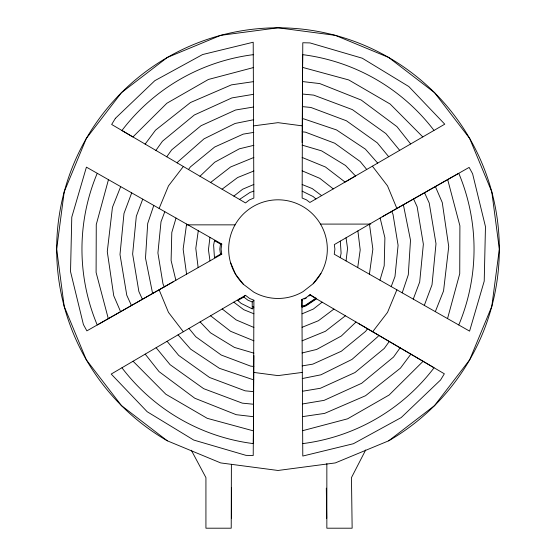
<?xml version="1.0" encoding="UTF-8"?>
<svg xmlns="http://www.w3.org/2000/svg" width="556" height="556" viewBox="0 0 556 556"><rect width="100%" height="100%" fill="white"/><g stroke="black" fill="none" stroke-linecap="round" stroke-linejoin="round"><path stroke-width="0.83" d="M231.393 464.281L231.22 528.2L205.928 528.2L205.928 477.611L191.313 450.235M122.042 367.704L122.563 368.593A196.039 196.039 0 0 0 252.556 443.514L253.3 443.514L253.425 430.872L253.904 300.233L249.54 298.426L245.481 295.305L111.207 374.056L147.18 411.725L193.717 440.046L246.002 455.357L253.216 455.524L253.904 355.569M302.137 142.704L302.791 42.749L309.998 42.916L362.283 58.22L408.82 86.541L444.758 124.176L309.873 202.467L306.46 199.847L302.137 198.054L302.575 67.394L302.714 54.752L303.444 54.752A196.039 196.039 0 0 1 433.437 129.68L433.902 130.479M358.12 323.231L444.341 373.792L440.595 379.957L401.196 417.577L353.401 443.723L302.791 456.045L301.887 299.844M302.103 300.226L301.901 306.829L305.793 305.508L316.267 298.502L310.067 294.617L306.036 297.71L301.686 299.51L302.103 300.226L301.686 299.51M209.959 237.356L208.437 249.776L210.001 260.861M346.04 260.917L347.563 248.497L346.047 237.787M214.484 240.665L220.475 244.07L219.808 249.144L220.475 254.189L214.449 257.616L213.615 245.036L214.484 240.665L215.763 240.651M173.771 281.482L86.875 330.862L83.407 324.537L70.529 271.599L71.78 217.139L86.416 167.147L221.754 244.056L221.086 249.137L221.747 254.175L97.307 324.933L96.939 324.294A196.039 196.039 0 0 1 96.827 174.25L97.342 173.354M198.29 230.719L195.795 248.337L198.138 267.61M357.71 267.554L360.205 249.936L357.89 230.914M340.237 257.623L341.106 253.244L340.307 241.123M108.455 179.671L96.264 224.561L96.098 272.44L108.323 318.727M447.538 318.595L459.736 273.705L459.902 225.833L447.677 179.546L458.693 173.34L459.061 173.979A196.039 196.039 0 0 1 459.173 324.023L458.658 324.912M176.037 218.077L171.797 232.471L171.102 260.528L175.87 280.287M379.963 280.196L384.203 265.803L384.898 237.746L380.13 218.008M153.79 205.435L147.708 223.456L145.498 258.053L152.323 292.039L152.956 293.325M402.21 292.838L408.292 274.817L410.502 240.22L403.677 206.227L403.044 204.949M131.696 192.876L123.988 213.448L119.999 254.523L126.775 295.236L131.466 305.557M142.732 199.152L136.31 216.277L132.634 254.071L138.868 291.525L142.412 299.323M413.268 299.121L419.69 281.989L423.366 244.202L417.132 206.742L413.588 198.944M424.304 305.397L432.012 284.825L436.001 243.743L429.225 203.037L424.534 192.717M164.805 211.697L161.011 221.761L157.911 252.973L162.991 283.921L164.319 286.861M391.195 286.576L394.989 276.513L398.089 245.3L393.009 214.352L391.681 211.412M120.68 186.621L112.444 207.353L107.273 251.625L113.737 295.729L120.631 311.721M435.32 311.652L443.556 290.913L448.727 246.642L442.263 202.537L435.369 186.552M159.12 208.465L168.468 185.899L183.334 166.515M186.587 224.075L183.139 249.137L186.58 274.191M369.413 274.198L372.861 249.137L369.469 224.2M396.88 289.808L387.532 312.375L372.659 331.758M365.688 449.971L351.468 477.611L352.143 528.2L326.845 528.2L326.845 463.572M177.211 162.943L178.003 161.747L204.024 138.847L235.091 123.46L253.71 119.721M378.789 335.331L377.997 336.519L351.976 359.426L320.909 374.813L302.255 378.56M320.937 273.413L313.188 283.699L303.041 291.629A49.324 49.324 0 0 1 253.717 292.074L243.431 284.325L235.501 274.178L230.469 262.328M155.875 150.44L162.463 141.217L194.329 114.995L231.901 97.912L253.543 94.305M166.737 156.806L171.721 149.835L201.043 125.712L235.612 109.998L253.626 107.002M389.263 341.467L384.279 348.431L354.957 372.555L320.388 388.269L302.346 391.271M400.125 347.827L393.537 357.049L361.671 383.279L324.099 400.362L302.429 403.969M188.491 169.545L190.367 166.932L214.63 147.048L243.215 134.128L253.793 132.391M367.509 328.728L365.633 331.341L341.37 351.218L312.785 364.145L302.172 365.89M145.116 144.143L155.513 130.173L190.479 102.526L231.407 84.873L253.466 81.642M410.884 354.13L400.487 368.093L365.521 395.74L324.593 413.4L302.52 416.632M210.592 182.493L230.573 166.988L253.856 157.459M345.401 315.78L325.427 331.286L302.103 340.821M253.341 307.732L252.222 308.879L241.207 303.451L237.857 300.518L239.539 298.794M237.857 300.518L243.799 297.029L245.481 295.305M252.222 308.879L252.222 301.957L253.904 300.233M302.7 443.479L303.736 443.479A196.039 196.039 0 0 0 433.617 368.364L433.986 367.718L423.102 361.282L389.13 395.017L347.59 418.814L302.617 430.692M199.958 176.266L214.685 162.248L239.33 148.827L253.856 145.318M356.035 322.007L341.315 336.019L316.67 349.446L302.103 352.963M233.847 196.115L242.666 189.214L253.856 184.46M322.146 302.165L313.334 309.053L302.103 313.827M308.941 296.028L310.29 295L310.484 295.333L310.067 294.617M388.665 440.818L434.507 405.644L469.681 359.802L491.796 306.419L499.337 249.137L491.796 191.848L469.681 138.465L434.507 92.63L388.665 57.456L335.289 35.341L278 27.8L220.711 35.341L167.335 57.456L121.493 92.63L86.319 138.465L64.204 191.848L56.663 249.137L64.204 306.419L86.319 359.802L121.493 405.644L167.335 440.818L220.711 462.926L278 470.473L335.289 462.926L388.665 440.818A221.337 221.337 0 0 0 447.552 106.863A221.337 221.337 0 0 0 108.448 106.863A221.337 221.337 0 0 0 167.335 440.818M222.066 189.214L237.593 177.545L253.856 170.991M333.927 309.06L318.407 320.729L302.103 327.296M239.525 199.437L250.005 192.432L253.856 191.125M316.051 298.12L305.571 305.126L301.686 306.446M423.102 361.282L316.468 298.836L305.995 305.842L302.103 307.162M382.229 216.791L334.316 244.598L334.914 249.137L334.246 254.217L469.584 331.126L484.22 281.134L485.471 226.667L472.593 173.736L469.125 167.405L382.229 216.791L447.677 179.546M304.083 298.996L306.259 298.092M253.369 67.582L208.41 79.459L166.869 103.249L132.898 136.984L122.014 130.549L122.383 129.909A196.039 196.039 0 0 1 252.264 54.794L253.286 54.794M253.751 125.851L278 122.661L302.249 125.851M302.214 372.423L278 375.613L253.786 372.423M220.475 244.07L221.754 244.056M220.475 254.189L221.747 254.175M214.449 257.616L215.728 257.609M320.499 224.089L370.782 224.089M186.628 224.853L235.063 224.853M302.276 118.755L303.68 118.838L336.526 129.93L365.389 149.14L377.684 163.11M253.751 379.519L252.32 379.428L219.474 368.343L190.611 349.133L178.045 334.858M302.422 94.027L313.688 95.118L352.337 109.601L385.913 133.6L399.688 150.335M302.346 106.62L310.853 107.447L346.409 120.777L377.302 142.857L388.7 156.716M253.675 391.653L245.147 390.826L209.591 377.496L178.698 355.416L167.078 341.287M253.599 404.247L242.312 403.149L203.663 388.665L170.087 364.673L156.125 347.708M302.2 131.828L305.376 132.14L334.726 143.212L360.205 161.504L366.731 169.469M253.835 366.446L250.624 366.126L221.274 355.055L195.795 336.762L188.977 328.443M302.492 81.558L319.776 83.581L361.205 100.038L396.956 126.65L410.655 143.969M253.515 416.708L236.224 414.686L194.795 398.235L159.044 371.617L145.199 354.116M302.137 157.452L325.427 166.988L345.074 182.062L355.513 175.974L345.54 165.493L321.59 150.864L302.137 145.13M253.904 340.821L230.573 331.286L210.585 315.773M302.575 67.394L348.772 79.953L390.152 104.035L422.803 136.915M253.425 430.872L207.228 418.32L165.848 394.239L133.072 361.233M253.904 353.15L234.41 347.41L210.46 332.78L200.118 321.91M302.137 184.509L312.222 188.574L321.625 195.649M253.904 313.786L243.778 309.699L233.777 302.172M252.222 301.957L247.865 300.15L243.799 297.029M302.137 170.824L319.797 178.344L333.28 188.901M253.904 327.463L236.203 319.929L222.198 308.962M302.137 191.132L313.111 196.539L315.891 198.972M252.438 306.432L253.904 307.155M311.207 295.729L316.468 298.836M372.402 166.174L387.532 185.899L396.88 208.465M183.334 331.751L168.468 312.375L159.12 289.808M326.316 488.168L326.713 518.31M231.567 487.73L231.567 518.081M243.431 284.325A49.324 49.324 0 0 1 242.812 214.567A49.324 49.324 0 0 1 312.569 213.949A49.324 49.324 0 0 1 313.188 283.699M115.405 118.317L111.659 124.474L245.509 202.94L249.54 199.847L253.856 198.061L253.209 42.228L202.599 54.544L154.804 80.689L115.405 118.317"/></g></svg>
